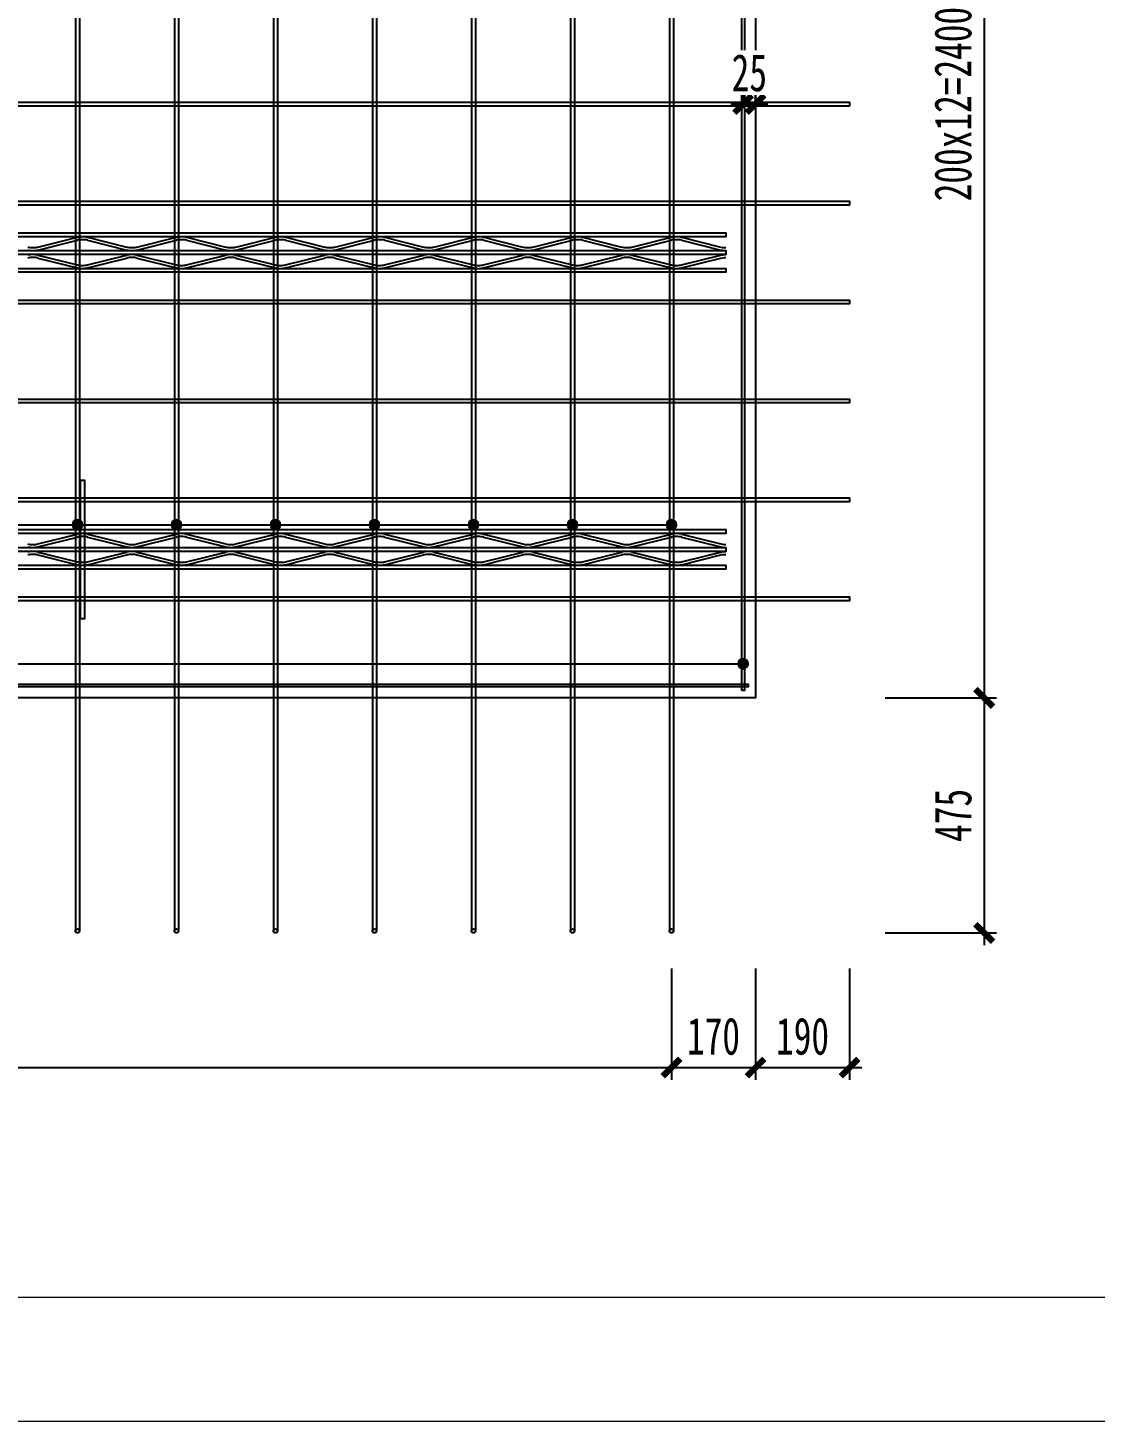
# Model space of a CAD drawing. Extents: x -524 to 129100, y -10500 to 1.
# Drawn here: x 74772 to 76928, y -10500 to -7684 of the extents above; entities that cross this region are included whole.
import ezdxf

# ---------------------------------------------------------------- set-up
doc = ezdxf.new("R2010")
doc.units = 0
doc.header["$LTSCALE"] = 250
doc.linetypes.add('BeePC_CENTER', pattern=[2, 1.25, -0.25, 0.25, -0.25])
doc.layers.get('0').update_dxf_attribs({"linetype": 'CONTINUOUS'})
doc.layers.get('Defpoints').update_dxf_attribs({"linetype": 'CONTINUOUS'})
for name, color, linetype in [('BeePC-CC', 171, 'CONTINUOUS'), ('BeePC-CCBZ', 110, 'CONTINUOUS'), ('BeePC-GJ-LEVEL', 141, 'CONTINUOUS'), ('BeePC-GJ-Truss', 185, 'CONTINUOUS'), ('BeePC-TONG-ZT', 50, 'CONTINUOUS')]:
    doc.layers.add(name, color=color, linetype=linetype)
doc.layers.add('G-ANNO-TTLB', color=7, linetype='CONTINUOUS', lineweight=9)
doc.layers.add('G-ANNO-TTLB-THIN', color=7, linetype='CONTINUOUS', lineweight=9)
doc.styles.add('BeePC_Dim', font='simfang.ttf', dxfattribs={"width": 0.7})
doc.dimstyles.new('BeePC_DIM_25_25', dxfattribs={"dimtxt": 75, "dimasz": 25, "dimexe": 25, "dimexo": 0, "dimgap": 25, "dimtad": 1, "dimdec": 0, "dimzin": 0, "dimdsep": 46, "dimtxsty": 'BeePC_Dim', "dimblk": 'ARCHTICK', "dimcen": 0, "dimdle": 25, "dimclrt": 7, "dimadec": 0, "dimazin": 0, "dimtfac": 1, "dimtdec": 0, "dimtix": 1, "dimtmove": 2, "dimatfit": 3, "dimfxl": 250, "dimfxlon": 1, "dimtfill": 1, "dimtolj": 1, "dimtzin": 0, "dimarcsym": 0})

# ---------------------------------------------------------------- blocks, each defined once
blk = doc.blocks.new('A2-嗡嗡 - A2_嗡嗡-493291-DB1详图')
at = {"layer": 'G-ANNO-TTLB'}
blk.add_line((586.5, -513), (27.5, -513), dxfattribs=at)
at = {"layer": 'G-ANNO-TTLB-THIN'}
blk.add_line((2.5, -523), (596.5, -523), dxfattribs=at)
blk = doc.blocks.new('_ArchTick')
at = {"color": 0, "linetype": 'ByBlock', "const_width": 0.5}
blk.add_lwpolyline([(-0.71, -0.71), (0.71, 0.71)], dxfattribs=at)
blk = doc.blocks.new('*D136')
at = {"layer": 'BeePC-CCBZ', "color": 0, "lineweight": -2, "transparency": 16777216}
for p, q in [((68872.6, -9585.4), (68872.6, -9810.4)), ((76072.6, -9585.4), (76072.6, -9810.4)), ((68847.6, -9785.4), (76097.6, -9785.4))]:
    blk.add_line(p, q, dxfattribs=at)
at = {"layer": 'Defpoints', "color": 0, "transparency": 16777216}
for p in [(68872.6, -7838.4), (76072.6, -7838.4), (76072.6, -9785.4)]:
    blk.add_point(p, dxfattribs=at)
at = {"layer": 'BeePC-CCBZ', "color": 0, "lineweight": -2, "transparency": 16777216, "xscale": 25, "yscale": 25, "zscale": 25, "rotation": 180}
blk.add_blockref('_ArchTick', (68872.6, -9785.4), dxfattribs=at)
at = {"layer": 'BeePC-CCBZ', "color": 0, "lineweight": -2, "transparency": 16777216, "xscale": 25, "yscale": 25, "zscale": 25}
blk.add_blockref('_ArchTick', (76072.6, -9785.4), dxfattribs=at)
at = {"layer": 'BeePC-CCBZ', "color": 7, "linetype": 'BeePC_CENTER', "transparency": 16777216, "insert": (72472.6, -9722.5), "char_height": 75, "attachment_point": 5, "style": 'BeePC_Dim', "bg_fill": 3, "box_fill_scale": 1.1, "bg_fill_color": 256, "bg_fill_true_color": 13158600, "bg_fill_transparency": 0}
blk.add_mtext('\\A1;200x36=7200', dxfattribs=at)
blk = doc.blocks.new('*D137')
at = {"layer": 'BeePC-CCBZ', "color": 0, "lineweight": -2, "transparency": 16777216}
for p, q in [((76072.6, -9585.4), (76072.6, -9810.4)), ((76242.4, -9585.4), (76242.4, -9810.4)), ((76047.6, -9785.4), (76267.4, -9785.4))]:
    blk.add_line(p, q, dxfattribs=at)
at = {"layer": 'Defpoints', "color": 0, "transparency": 16777216}
for p in [(76072.6, -7838.4), (76242.4, -7838.4), (76242.4, -9785.4)]:
    blk.add_point(p, dxfattribs=at)
at = {"layer": 'BeePC-CCBZ', "color": 0, "lineweight": -2, "transparency": 16777216, "xscale": 25, "yscale": 25, "zscale": 25, "rotation": 180}
blk.add_blockref('_ArchTick', (76072.6, -9785.4), dxfattribs=at)
at = {"layer": 'BeePC-CCBZ', "color": 0, "lineweight": -2, "transparency": 16777216, "xscale": 25, "yscale": 25, "zscale": 25}
blk.add_blockref('_ArchTick', (76242.4, -9785.4), dxfattribs=at)
at = {"layer": 'BeePC-CCBZ', "color": 7, "linetype": 'BeePC_CENTER', "transparency": 16777216, "insert": (76157.5, -9722.5), "char_height": 75, "attachment_point": 5, "style": 'BeePC_Dim', "bg_fill": 3, "box_fill_scale": 1.1, "bg_fill_color": 256, "bg_fill_true_color": 13158600, "bg_fill_transparency": 0}
blk.add_mtext('\\A1;170', dxfattribs=at)
blk = doc.blocks.new('*D138')
at = {"layer": 'BeePC-CCBZ', "color": 0, "lineweight": -2, "transparency": 16777216}
for p, q in [((76242.4, -9585.4), (76242.4, -9810.4)), ((76432.4, -9585.4), (76432.4, -9810.4)), ((76217.4, -9785.4), (76457.4, -9785.4))]:
    blk.add_line(p, q, dxfattribs=at)
at = {"layer": 'Defpoints', "color": 0, "transparency": 16777216}
for p in [(76432.4, -6838.4), (76242.4, -7838.4), (76432.4, -9785.4)]:
    blk.add_point(p, dxfattribs=at)
at = {"layer": 'BeePC-CCBZ', "color": 0, "lineweight": -2, "transparency": 16777216, "xscale": 25, "yscale": 25, "zscale": 25, "rotation": 180}
blk.add_blockref('_ArchTick', (76242.4, -9785.4), dxfattribs=at)
at = {"layer": 'BeePC-CCBZ', "color": 0, "lineweight": -2, "transparency": 16777216, "xscale": 25, "yscale": 25, "zscale": 25}
blk.add_blockref('_ArchTick', (76432.4, -9785.4), dxfattribs=at)
at = {"layer": 'BeePC-CCBZ', "color": 7, "linetype": 'BeePC_CENTER', "transparency": 16777216, "insert": (76337.4, -9722.5), "char_height": 75, "attachment_point": 5, "style": 'BeePC_Dim', "bg_fill": 3, "box_fill_scale": 1.1, "bg_fill_color": 256, "bg_fill_true_color": 13158600, "bg_fill_transparency": 0}
blk.add_mtext('\\A1;190', dxfattribs=at)
blk = doc.blocks.new('*D140')
at = {"layer": 'BeePC-CCBZ', "color": 0, "lineweight": -2, "transparency": 16777216}
for p, q in [((76704.4, -6613.4), (76704.4, -9063.4)), ((76504.4, -6638.4), (76729.4, -6638.4)), ((76504.4, -9038.4), (76729.4, -9038.4))]:
    blk.add_line(p, q, dxfattribs=at)
at = {"layer": 'Defpoints', "color": 0, "transparency": 16777216}
for p in [(72482.6, -6638.4), (72482.6, -9038.4), (76704.4, -9038.4)]:
    blk.add_point(p, dxfattribs=at)
at = {"layer": 'BeePC-CCBZ', "color": 0, "lineweight": -2, "transparency": 16777216, "xscale": 25, "yscale": 25, "zscale": 25}
for p, rotation in [((76704.4, -6638.4), 90), ((76704.4, -9038.4), 270)]:
    blk.add_blockref('_ArchTick', p, dxfattribs=dict(at, rotation=rotation))
at = {"layer": 'BeePC-CCBZ', "color": 7, "linetype": 'BeePC_CENTER', "transparency": 16777216, "insert": (76641.5, -7838.4), "char_height": 75, "attachment_point": 5, "rotation": 90, "style": 'BeePC_Dim', "bg_fill": 3, "box_fill_scale": 1.1, "bg_fill_color": 256, "bg_fill_true_color": 13158600, "bg_fill_transparency": 0}
blk.add_mtext('\\A1;200x12=2400', dxfattribs=at)
blk = doc.blocks.new('*D141')
at = {"layer": 'BeePC-CCBZ', "color": 0, "lineweight": -2, "transparency": 16777216}
for p, q in [((76704.4, -9013.4), (76704.4, -9538.4)), ((76504.4, -9038.4), (76729.4, -9038.4)), ((76504.4, -9513.4), (76729.4, -9513.4))]:
    blk.add_line(p, q, dxfattribs=at)
at = {"layer": 'Defpoints', "color": 0, "transparency": 16777216}
for p in [(72482.6, -9038.4), (68872.6, -9513.4), (76704.4, -9513.4)]:
    blk.add_point(p, dxfattribs=at)
at = {"layer": 'BeePC-CCBZ', "color": 0, "lineweight": -2, "transparency": 16777216, "xscale": 25, "yscale": 25, "zscale": 25}
for p, rotation in [((76704.4, -9038.4), 90), ((76704.4, -9513.4), 270)]:
    blk.add_blockref('_ArchTick', p, dxfattribs=dict(at, rotation=rotation))
at = {"layer": 'BeePC-CCBZ', "color": 7, "linetype": 'BeePC_CENTER', "transparency": 16777216, "insert": (76641.5, -9275.9), "char_height": 75, "attachment_point": 5, "rotation": 90, "style": 'BeePC_Dim', "bg_fill": 3, "box_fill_scale": 1.1, "bg_fill_color": 256, "bg_fill_true_color": 13158600, "bg_fill_transparency": 0}
blk.add_mtext('\\A1;475', dxfattribs=at)
blk = doc.blocks.new('*D145')
at = {"layer": 'BeePC-CCBZ', "color": 0, "lineweight": -2, "transparency": 16777216}
for p, q in [((76217.4, -7838.4), (76217.4, -7813.4)), ((76242.4, -7838.4), (76242.4, -7813.4)), ((76192.4, -7838.4), (76267.4, -7838.4))]:
    blk.add_line(p, q, dxfattribs=at)
at = {"layer": 'Defpoints', "color": 0, "transparency": 16777216}
for p in [(76217.4, -7838.4), (76242.4, -7838.4), (76242.4, -7838.4)]:
    blk.add_point(p, dxfattribs=at)
at = {"layer": 'BeePC-CCBZ', "color": 0, "lineweight": -2, "transparency": 16777216, "xscale": 25, "yscale": 25, "zscale": 25}
blk.add_blockref('_ArchTick', (76217.4, -7838.4), dxfattribs=at)
at = {"layer": 'BeePC-CCBZ', "color": 0, "lineweight": -2, "transparency": 16777216, "xscale": 25, "yscale": 25, "zscale": 25, "rotation": 180}
blk.add_blockref('_ArchTick', (76242.4, -7838.4), dxfattribs=at)
at = {"layer": 'BeePC-CCBZ', "color": 7, "linetype": 'BeePC_CENTER', "transparency": 16777216, "insert": (76229.9, -7775.5), "char_height": 75, "attachment_point": 5, "style": 'BeePC_Dim', "bg_fill": 3, "box_fill_scale": 1.1, "bg_fill_color": 256, "bg_fill_true_color": 13158600, "bg_fill_transparency": 0}
blk.add_mtext('\\A1;25', dxfattribs=at)
blk = doc.blocks.new('BeePC_TagPoint')
h = blk.add_hatch(color=256)
edge = h.paths.add_edge_path(flags=0)
edge.add_arc((0, 0), 10, 0, 180)
edge.add_arc((0, 0), 10, 180, 360)
blk.add_lwpolyline([(10, 0, 1), (-10, 0, 1)], format="xyb", close=True)

msp = doc.modelspace()

# ---------------------------------------------------------------- block references
at = {"xscale": 25, "yscale": 25, "zscale": 25}
msp.add_blockref('A2-嗡嗡 - A2_嗡嗡-493291-DB1详图', (68487.5, 2575), dxfattribs=at)

# ---------------------------------------------------------------- next in the draw order: linework, layer by layer
msp.add_lwpolyline([(74878.6, -8878.4), (74878.6, -8598.4), (74886.6, -8598.4), (74886.6, -8878.4), (74878.6, -8878.4)])
at = {"layer": 'BeePC-GJ-LEVEL'}
for points in [[(74868.6, -6167.4), (74868.6, -9509.4)], [(74876.6, -6167.4), (74876.6, -9509.4)], [(75068.6, -6167.4), (75068.6, -9509.4)], [(75076.6, -6167.4), (75076.6, -9509.4)], [(75268.6, -6167.4), (75268.6, -9509.4)], [(75276.6, -6167.4), (75276.6, -9509.4)], [(75468.6, -6167.4), (75468.6, -9509.4)], [(75476.6, -6167.4), (75476.6, -9509.4)], [(75668.6, -6167.4), (75668.6, -9509.4)], [(75676.6, -6167.4), (75676.6, -9509.4)], [(75868.6, -6167.4), (75868.6, -9509.4)], [(75876.6, -6167.4), (75876.6, -9509.4)], [(76068.6, -6167.4), (76068.6, -9509.4)], [(76076.6, -6167.4), (76076.6, -9509.4)], [(76214.4, -9023.4), (76214.4, -6653.4), (76220.4, -6653.4), (76220.4, -9023.4), (76214.4, -9023.4)], [(68582.8, -7834.4), (76432.4, -7834.4), (76432.4, -7842.4), (68582.8, -7842.4), (68582.8, -7834.4)], [(68582.8, -8034.4), (76432.4, -8034.4), (76432.4, -8042.4), (68582.8, -8042.4), (68582.8, -8034.4)], [(68582.8, -8234.4), (76432.4, -8234.4), (76432.4, -8242.4), (68582.8, -8242.4), (68582.8, -8234.4)], [(68582.8, -8434.4), (76432.4, -8434.4), (76432.4, -8442.4), (68582.8, -8442.4), (68582.8, -8434.4)], [(68582.8, -8634.4), (76432.4, -8634.4), (76432.4, -8642.4), (68582.8, -8642.4), (68582.8, -8634.4)], [(68582.8, -8834.4), (76432.4, -8834.4), (76432.4, -8842.4), (68582.8, -8842.4), (68582.8, -8834.4)], [(68737.8, -9010.4), (76227.4, -9010.4), (76227.4, -9016.4), (68737.8, -9016.4), (68737.8, -9010.4)]]:
    msp.add_lwpolyline(points, dxfattribs=at)
for centre in [(74872.6, -9509.4), (75072.6, -9509.4), (75272.6, -9509.4), (75472.6, -9509.4), (75672.6, -9509.4), (75872.6, -9509.4), (76072.6, -9509.4)]:
    msp.add_circle(centre, 4, dxfattribs=at)
at = {"layer": 'BeePC-GJ-Truss'}
for points in [[(68782.6, -8098.4), (76182.6, -8098.4), (76182.6, -8106.4), (68782.6, -8106.4), (68782.6, -8098.4)], [(74792.8, -8127.3), (74872.4, -8107.6)], [(74892.8, -8107.6), (74972.4, -8127.3)], [(74992.8, -8127.3), (75072.4, -8107.6)], [(75092.8, -8107.6), (75172.4, -8127.3)], [(75192.8, -8127.3), (75272.4, -8107.6)], [(75292.8, -8107.6), (75372.4, -8127.3)], [(75392.8, -8127.3), (75472.4, -8107.6)], [(75492.8, -8107.6), (75572.4, -8127.3)], [(75592.8, -8127.3), (75672.4, -8107.6)], [(75692.8, -8107.6), (75772.4, -8127.3)], [(75792.8, -8127.3), (75872.4, -8107.6)], [(75892.8, -8107.6), (75972.4, -8127.3)], [(75992.8, -8127.3), (76072.4, -8107.6)], [(76092.8, -8107.6), (76172.4, -8127.3), (76175.5, -8128), (76178.6, -8128.4), (76182.6, -8128.4)], [(68782.6, -8134.4), (76182.6, -8134.4), (76182.6, -8142.4), (68782.6, -8142.4), (68782.6, -8134.4), (68786, -8134.3), (68789.2, -8133.9), (68792.8, -8133.3), (68872.4, -8113.6)], [(74792.8, -8133.3), (74872.4, -8113.6)], [(74892.8, -8113.6), (74972.4, -8133.3)], [(74992.8, -8133.3), (75072.4, -8113.6)], [(75092.8, -8113.6), (75172.4, -8133.3)], [(75192.8, -8133.3), (75272.4, -8113.6)], [(75292.8, -8113.6), (75372.4, -8133.3)], [(75392.8, -8133.3), (75472.4, -8113.6)], [(75492.8, -8113.6), (75572.4, -8133.3)], [(75592.8, -8133.3), (75672.4, -8113.6)], [(75692.8, -8113.6), (75772.4, -8133.3)], [(75792.8, -8133.3), (75872.4, -8113.6)], [(75892.8, -8113.6), (75972.4, -8133.3)], [(75992.8, -8133.3), (76072.4, -8113.6)], [(76092.8, -8113.6), (76172.4, -8133.3), (76176, -8133.9), (76179.2, -8134.3), (76182.6, -8134.4)], [(74792.8, -8143.6), (74872.4, -8163.3)], [(74792.8, -8149.6), (74872.4, -8169.3)], [(74892.8, -8163.3), (74972.4, -8143.6)], [(74892.8, -8169.3), (74972.4, -8149.6)], [(74992.8, -8143.6), (75072.4, -8163.3)], [(74992.8, -8149.6), (75072.4, -8169.3)], [(75092.8, -8163.3), (75172.4, -8143.6)], [(75092.8, -8169.3), (75172.4, -8149.6)], [(75192.8, -8143.6), (75272.4, -8163.3)], [(75192.8, -8149.6), (75272.4, -8169.3)], [(75292.8, -8163.3), (75372.4, -8143.6)], [(75292.8, -8169.3), (75372.4, -8149.6)], [(75392.8, -8143.6), (75472.4, -8163.3)], [(75392.8, -8149.6), (75472.4, -8169.3)], [(75492.8, -8163.3), (75572.4, -8143.6)], [(75492.8, -8169.3), (75572.4, -8149.6)], [(75592.8, -8143.6), (75672.4, -8163.3)], [(75592.8, -8149.6), (75672.4, -8169.3)], [(75692.8, -8163.3), (75772.4, -8143.6)], [(75692.8, -8169.3), (75772.4, -8149.6)], [(75792.8, -8143.6), (75872.4, -8163.3)], [(75792.8, -8149.6), (75872.4, -8169.3)], [(75892.8, -8163.3), (75972.4, -8143.6)], [(75892.8, -8169.3), (75972.4, -8149.6)], [(75992.8, -8143.6), (76072.4, -8163.3)], [(75992.8, -8149.6), (76072.4, -8169.3)], [(76092.8, -8163.3), (76172.4, -8143.6), (76176, -8142.9), (76179.2, -8142.6), (76182.6, -8142.4)], [(76092.8, -8169.3), (76172.4, -8149.6), (76176.1, -8148.8), (76179.3, -8148.5), (76182.6, -8148.4)], [(68782.6, -8170.4), (76182.6, -8170.4), (76182.6, -8178.4), (68782.6, -8178.4), (68782.6, -8170.4)], [(68782.6, -8698.4), (76182.6, -8698.4), (76182.6, -8706.4), (68782.6, -8706.4), (68782.6, -8698.4)], [(68782.6, -8734.4), (76182.6, -8734.4), (76182.6, -8742.4), (68782.6, -8742.4), (68782.6, -8734.4), (68786, -8734.3), (68789.2, -8733.9), (68792.8, -8733.3), (68872.4, -8713.6)], [(74792.8, -8727.3), (74872.4, -8707.6)], [(74792.8, -8733.3), (74872.4, -8713.6)], [(74892.8, -8707.6), (74972.4, -8727.3)], [(74892.8, -8713.6), (74972.4, -8733.3)], [(74992.8, -8727.3), (75072.4, -8707.6)], [(74992.8, -8733.3), (75072.4, -8713.6)], [(75092.8, -8707.6), (75172.4, -8727.3)], [(75092.8, -8713.6), (75172.4, -8733.3)], [(75192.8, -8727.3), (75272.4, -8707.6)], [(75192.8, -8733.3), (75272.4, -8713.6)], [(75292.8, -8707.6), (75372.4, -8727.3)], [(75292.8, -8713.6), (75372.4, -8733.3)], [(75392.8, -8727.3), (75472.4, -8707.6)], [(75392.8, -8733.3), (75472.4, -8713.6)], [(75492.8, -8707.6), (75572.4, -8727.3)], [(75492.8, -8713.6), (75572.4, -8733.3)], [(75592.8, -8727.3), (75672.4, -8707.6)], [(75592.8, -8733.3), (75672.4, -8713.6)], [(75692.8, -8707.6), (75772.4, -8727.3)], [(75692.8, -8713.6), (75772.4, -8733.3)], [(75792.8, -8727.3), (75872.4, -8707.6)], [(75792.8, -8733.3), (75872.4, -8713.6)], [(75892.8, -8707.6), (75972.4, -8727.3)], [(75892.8, -8713.6), (75972.4, -8733.3)], [(75992.8, -8727.3), (76072.4, -8707.6)], [(75992.8, -8733.3), (76072.4, -8713.6)], [(76092.8, -8707.6), (76172.4, -8727.3), (76175.5, -8728), (76178.6, -8728.4), (76182.6, -8728.4)], [(76092.8, -8713.6), (76172.4, -8733.3), (76176, -8733.9), (76179.2, -8734.3), (76182.6, -8734.4)], [(74792.8, -8743.6), (74872.4, -8763.3)], [(74792.8, -8749.6), (74872.4, -8769.3)], [(74892.8, -8763.3), (74972.4, -8743.6)], [(74892.8, -8769.3), (74972.4, -8749.6)], [(74992.8, -8743.6), (75072.4, -8763.3)], [(74992.8, -8749.6), (75072.4, -8769.3)], [(75092.8, -8763.3), (75172.4, -8743.6)], [(75092.8, -8769.3), (75172.4, -8749.6)], [(75192.8, -8743.6), (75272.4, -8763.3)], [(75192.8, -8749.6), (75272.4, -8769.3)], [(75292.8, -8763.3), (75372.4, -8743.6)], [(75292.8, -8769.3), (75372.4, -8749.6)], [(75392.8, -8743.6), (75472.4, -8763.3)], [(75392.8, -8749.6), (75472.4, -8769.3)], [(75492.8, -8763.3), (75572.4, -8743.6)], [(75492.8, -8769.3), (75572.4, -8749.6)], [(75592.8, -8743.6), (75672.4, -8763.3)], [(75592.8, -8749.6), (75672.4, -8769.3)], [(75692.8, -8763.3), (75772.4, -8743.6)], [(75692.8, -8769.3), (75772.4, -8749.6)], [(75792.8, -8743.6), (75872.4, -8763.3)], [(75792.8, -8749.6), (75872.4, -8769.3)], [(75892.8, -8763.3), (75972.4, -8743.6)], [(75892.8, -8769.3), (75972.4, -8749.6)], [(75992.8, -8743.6), (76072.4, -8763.3)], [(75992.8, -8749.6), (76072.4, -8769.3)], [(76092.8, -8763.3), (76172.4, -8743.6), (76176, -8742.9), (76179.2, -8742.6), (76182.6, -8742.4)], [(76092.8, -8769.3), (76172.4, -8749.6), (76176.1, -8748.8), (76179.3, -8748.5), (76182.6, -8748.4)], [(68782.6, -8770.4), (76182.6, -8770.4), (76182.6, -8778.4), (68782.6, -8778.4), (68782.6, -8770.4)]]:
    msp.add_lwpolyline(points, dxfattribs=at)
for centre, major_axis, start_param, end_param in [((74883.8, -8111.6), (18, 0), 1.635672, 2.256488), ((74881.4, -8111.6), (18, 0), 0.885104, 1.50592), ((75083.8, -8111.6), (18, 0), 1.635672, 2.256488), ((75081.4, -8111.6), (18, 0), 0.885104, 1.50592), ((75283.8, -8111.6), (18, 0), 1.635672, 2.256488), ((75281.4, -8111.6), (18, 0), 0.885104, 1.50592), ((75483.8, -8111.6), (18, 0), 1.635672, 2.256488), ((75481.4, -8111.6), (18, 0), 0.885104, 1.50592), ((75683.8, -8111.6), (18, 0), 1.635672, 2.256488), ((75681.4, -8111.6), (18, 0), 0.885104, 1.50592), ((75883.8, -8111.6), (18, 0), 1.635672, 2.256488), ((75881.4, -8111.6), (18, 0), 0.885104, 1.50592), ((76083.8, -8111.6), (18, 0), 1.635672, 2.256488), ((76081.4, -8111.6), (18, 0), 0.885104, 1.50592), ((74781.4, -8125), (12, 0), 3.861169, 4.813041), ((74783.8, -8129.3), (18, 0), 4.026697, 4.647513), ((74783.8, -8125), (12, 0), 4.611737, 5.563609), ((74781.4, -8129.3), (18, 0), 4.777265, 5.398081), ((74881.4, -8115.9), (12, 0), 1.470144, 2.422017), ((74883.8, -8115.9), (12, 0), 0.719576, 1.671449), ((74981.4, -8125), (12, 0), 3.861169, 4.813041), ((74983.8, -8129.3), (18, 0), 4.026697, 4.647513), ((74983.8, -8125), (12, 0), 4.611737, 5.563609), ((74981.4, -8129.3), (18, 0), 4.777265, 5.398081), ((75081.4, -8115.9), (12, 0), 1.470144, 2.422017), ((75083.8, -8115.9), (12, 0), 0.719576, 1.671449), ((75181.4, -8125), (12, 0), 3.861169, 4.813041), ((75183.8, -8129.3), (18, 0), 4.026697, 4.647513), ((75183.8, -8125), (12, 0), 4.611737, 5.563609), ((75181.4, -8129.3), (18, 0), 4.777265, 5.398081), ((75281.4, -8115.9), (12, 0), 1.470144, 2.422017), ((75283.8, -8115.9), (12, 0), 0.719576, 1.671449), ((75381.4, -8125), (12, 0), 3.861169, 4.813041), ((75383.8, -8129.3), (18, 0), 4.026697, 4.647513), ((75383.8, -8125), (12, 0), 4.611737, 5.563609), ((75381.4, -8129.3), (18, 0), 4.777265, 5.398081), ((75481.4, -8115.9), (12, 0), 1.470144, 2.422017), ((75483.8, -8115.9), (12, 0), 0.719576, 1.671449), ((75581.4, -8125), (12, 0), 3.861169, 4.813041), ((75583.8, -8129.3), (18, 0), 4.026697, 4.647513), ((75583.8, -8125), (12, 0), 4.611737, 5.563609), ((75581.4, -8129.3), (18, 0), 4.777265, 5.398081), ((75681.4, -8115.9), (12, 0), 1.470144, 2.422017), ((75683.8, -8115.9), (12, 0), 0.719576, 1.671449), ((75781.4, -8125), (12, 0), 3.861169, 4.813041), ((75783.8, -8129.3), (18, 0), 4.026697, 4.647513), ((75783.8, -8125), (12, 0), 4.611737, 5.563609), ((75781.4, -8129.3), (18, 0), 4.777265, 5.398081), ((75881.4, -8115.9), (12, 0), 1.470144, 2.422017), ((75883.8, -8115.9), (12, 0), 0.719576, 1.671449), ((75981.4, -8125), (12, 0), 3.861169, 4.813041), ((75983.8, -8129.3), (18, 0), 4.026697, 4.647513), ((75983.8, -8125), (12, 0), 4.611737, 5.563609), ((75981.4, -8129.3), (18, 0), 4.777265, 5.398081), ((76081.4, -8115.9), (12, 0), 1.470144, 2.422017), ((76083.8, -8115.9), (12, 0), 0.719576, 1.671449), ((74783.8, -8147.6), (18, 0), 1.635672, 2.256488), ((74781.4, -8151.9), (12, 0), 1.470144, 2.422017), ((74781.4, -8147.6), (18, 0), 0.885104, 1.50592), ((74783.8, -8151.9), (12, 0), 0.719576, 1.671449), ((74881.4, -8161), (12, 0), 3.861169, 4.813041), ((74883.8, -8161), (12, 0), 4.611737, 5.563609), ((74983.8, -8147.6), (18, 0), 1.635672, 2.256488), ((74981.4, -8151.9), (12, 0), 1.470144, 2.422017), ((74981.4, -8147.6), (18, 0), 0.885104, 1.50592), ((74983.8, -8151.9), (12, 0), 0.719576, 1.671449), ((75081.4, -8161), (12, 0), 3.861169, 4.813041), ((75083.8, -8161), (12, 0), 4.611737, 5.563609), ((75183.8, -8147.6), (18, 0), 1.635672, 2.256488), ((75181.4, -8151.9), (12, 0), 1.470144, 2.422017), ((75181.4, -8147.6), (18, 0), 0.885104, 1.50592), ((75183.8, -8151.9), (12, 0), 0.719576, 1.671449), ((75281.4, -8161), (12, 0), 3.861169, 4.813041), ((75283.8, -8161), (12, 0), 4.611737, 5.563609), ((75383.8, -8147.6), (18, 0), 1.635672, 2.256488), ((75381.4, -8151.9), (12, 0), 1.470144, 2.422017), ((75381.4, -8147.6), (18, 0), 0.885104, 1.50592), ((75383.8, -8151.9), (12, 0), 0.719576, 1.671449), ((75481.4, -8161), (12, 0), 3.861169, 4.813041), ((75483.8, -8161), (12, 0), 4.611737, 5.563609), ((75583.8, -8147.6), (18, 0), 1.635672, 2.256488), ((75581.4, -8151.9), (12, 0), 1.470144, 2.422017), ((75581.4, -8147.6), (18, 0), 0.885104, 1.50592), ((75583.8, -8151.9), (12, 0), 0.719576, 1.671449), ((75681.4, -8161), (12, 0), 3.861169, 4.813041), ((75683.8, -8161), (12, 0), 4.611737, 5.563609), ((75783.8, -8147.6), (18, 0), 1.635672, 2.256488), ((75781.4, -8151.9), (12, 0), 1.470144, 2.422017), ((75781.4, -8147.6), (18, 0), 0.885104, 1.50592), ((75783.8, -8151.9), (12, 0), 0.719576, 1.671449), ((75881.4, -8161), (12, 0), 3.861169, 4.813041), ((75883.8, -8161), (12, 0), 4.611737, 5.563609), ((75983.8, -8147.6), (18, 0), 1.635672, 2.256488), ((75981.4, -8151.9), (12, 0), 1.470144, 2.422017), ((75981.4, -8147.6), (18, 0), 0.885104, 1.50592), ((75983.8, -8151.9), (12, 0), 0.719576, 1.671449), ((76081.4, -8161), (12, 0), 3.861169, 4.813041), ((76083.8, -8161), (12, 0), 4.611737, 5.563609), ((74883.8, -8165.3), (18, 0), 4.026697, 4.647513), ((74881.4, -8165.3), (18, 0), 4.777265, 5.398081), ((75083.8, -8165.3), (18, 0), 4.026697, 4.647513), ((75081.4, -8165.3), (18, 0), 4.777265, 5.398081), ((75283.8, -8165.3), (18, 0), 4.026697, 4.647513), ((75281.4, -8165.3), (18, 0), 4.777265, 5.398081), ((75483.8, -8165.3), (18, 0), 4.026697, 4.647513), ((75481.4, -8165.3), (18, 0), 4.777265, 5.398081), ((75683.8, -8165.3), (18, 0), 4.026697, 4.647513), ((75681.4, -8165.3), (18, 0), 4.777265, 5.398081), ((75883.8, -8165.3), (18, 0), 4.026697, 4.647513), ((75881.4, -8165.3), (18, 0), 4.777265, 5.398081), ((76083.8, -8165.3), (18, 0), 4.026697, 4.647513), ((76081.4, -8165.3), (18, 0), 4.777265, 5.398081), ((74781.4, -8725), (12, 0), 3.861169, 4.813041), ((74783.8, -8725), (12, 0), 4.611737, 5.563609), ((74883.8, -8711.6), (18, 0), 1.635672, 2.256488), ((74881.4, -8715.9), (12, 0), 1.470144, 2.422017), ((74881.4, -8711.6), (18, 0), 0.885104, 1.50592), ((74883.8, -8715.9), (12, 0), 0.719576, 1.671449), ((74981.4, -8725), (12, 0), 3.861169, 4.813041), ((74983.8, -8725), (12, 0), 4.611737, 5.563609), ((75083.8, -8711.6), (18, 0), 1.635672, 2.256488), ((75081.4, -8715.9), (12, 0), 1.470144, 2.422017), ((75081.4, -8711.6), (18, 0), 0.885104, 1.50592), ((75083.8, -8715.9), (12, 0), 0.719576, 1.671449), ((75181.4, -8725), (12, 0), 3.861169, 4.813041), ((75183.8, -8725), (12, 0), 4.611737, 5.563609), ((75283.8, -8711.6), (18, 0), 1.635672, 2.256488), ((75281.4, -8715.9), (12, 0), 1.470144, 2.422017), ((75281.4, -8711.6), (18, 0), 0.885104, 1.50592), ((75283.8, -8715.9), (12, 0), 0.719576, 1.671449), ((75381.4, -8725), (12, 0), 3.861169, 4.813041), ((75383.8, -8725), (12, 0), 4.611737, 5.563609), ((75483.8, -8711.6), (18, 0), 1.635672, 2.256488), ((75481.4, -8715.9), (12, 0), 1.470144, 2.422017), ((75481.4, -8711.6), (18, 0), 0.885104, 1.50592), ((75483.8, -8715.9), (12, 0), 0.719576, 1.671449), ((75581.4, -8725), (12, 0), 3.861169, 4.813041), ((75583.8, -8725), (12, 0), 4.611737, 5.563609), ((75683.8, -8711.6), (18, 0), 1.635672, 2.256488), ((75681.4, -8715.9), (12, 0), 1.470144, 2.422017), ((75681.4, -8711.6), (18, 0), 0.885104, 1.50592), ((75683.8, -8715.9), (12, 0), 0.719576, 1.671449), ((75781.4, -8725), (12, 0), 3.861169, 4.813041), ((75783.8, -8725), (12, 0), 4.611737, 5.563609), ((75883.8, -8711.6), (18, 0), 1.635672, 2.256488), ((75881.4, -8715.9), (12, 0), 1.470144, 2.422017), ((75881.4, -8711.6), (18, 0), 0.885104, 1.50592), ((75883.8, -8715.9), (12, 0), 0.719576, 1.671449), ((75981.4, -8725), (12, 0), 3.861169, 4.813041), ((75983.8, -8725), (12, 0), 4.611737, 5.563609), ((76083.8, -8711.6), (18, 0), 1.635672, 2.256488), ((76081.4, -8715.9), (12, 0), 1.470144, 2.422017), ((76081.4, -8711.6), (18, 0), 0.885104, 1.50592), ((76083.8, -8715.9), (12, 0), 0.719576, 1.671449), ((74783.8, -8729.3), (18, 0), 4.026697, 4.647513), ((74783.8, -8747.6), (18, 0), 1.635672, 2.256488), ((74781.4, -8751.9), (12, 0), 1.470144, 2.422017), ((74781.4, -8729.3), (18, 0), 4.777265, 5.398081), ((74781.4, -8747.6), (18, 0), 0.885104, 1.50592), ((74783.8, -8751.9), (12, 0), 0.719576, 1.671449), ((74983.8, -8729.3), (18, 0), 4.026697, 4.647513), ((74983.8, -8747.6), (18, 0), 1.635672, 2.256488), ((74981.4, -8751.9), (12, 0), 1.470144, 2.422017), ((74981.4, -8729.3), (18, 0), 4.777265, 5.398081), ((74981.4, -8747.6), (18, 0), 0.885104, 1.50592), ((74983.8, -8751.9), (12, 0), 0.719576, 1.671449), ((75183.8, -8729.3), (18, 0), 4.026697, 4.647513), ((75183.8, -8747.6), (18, 0), 1.635672, 2.256488), ((75181.4, -8751.9), (12, 0), 1.470144, 2.422017), ((75181.4, -8729.3), (18, 0), 4.777265, 5.398081), ((75181.4, -8747.6), (18, 0), 0.885104, 1.50592), ((75183.8, -8751.9), (12, 0), 0.719576, 1.671449), ((75383.8, -8729.3), (18, 0), 4.026697, 4.647513), ((75383.8, -8747.6), (18, 0), 1.635672, 2.256488), ((75381.4, -8751.9), (12, 0), 1.470144, 2.422017), ((75381.4, -8729.3), (18, 0), 4.777265, 5.398081), ((75381.4, -8747.6), (18, 0), 0.885104, 1.50592), ((75383.8, -8751.9), (12, 0), 0.719576, 1.671449), ((75583.8, -8729.3), (18, 0), 4.026697, 4.647513), ((75583.8, -8747.6), (18, 0), 1.635672, 2.256488), ((75581.4, -8751.9), (12, 0), 1.470144, 2.422017), ((75581.4, -8729.3), (18, 0), 4.777265, 5.398081), ((75581.4, -8747.6), (18, 0), 0.885104, 1.50592), ((75583.8, -8751.9), (12, 0), 0.719576, 1.671449), ((75783.8, -8729.3), (18, 0), 4.026697, 4.647513), ((75783.8, -8747.6), (18, 0), 1.635672, 2.256488), ((75781.4, -8751.9), (12, 0), 1.470144, 2.422017), ((75781.4, -8729.3), (18, 0), 4.777265, 5.398081), ((75781.4, -8747.6), (18, 0), 0.885104, 1.50592), ((75783.8, -8751.9), (12, 0), 0.719576, 1.671449), ((75983.8, -8729.3), (18, 0), 4.026697, 4.647513), ((75983.8, -8747.6), (18, 0), 1.635672, 2.256488), ((75981.4, -8751.9), (12, 0), 1.470144, 2.422017), ((75981.4, -8729.3), (18, 0), 4.777265, 5.398081), ((75981.4, -8747.6), (18, 0), 0.885104, 1.50592), ((75983.8, -8751.9), (12, 0), 0.719576, 1.671449), ((74881.4, -8761), (12, 0), 3.861169, 4.813041), ((74883.8, -8765.3), (18, 0), 4.026697, 4.647513), ((74883.8, -8761), (12, 0), 4.611737, 5.563609), ((74881.4, -8765.3), (18, 0), 4.777265, 5.398081), ((75081.4, -8761), (12, 0), 3.861169, 4.813041), ((75083.8, -8765.3), (18, 0), 4.026697, 4.647513), ((75083.8, -8761), (12, 0), 4.611737, 5.563609), ((75081.4, -8765.3), (18, 0), 4.777265, 5.398081), ((75281.4, -8761), (12, 0), 3.861169, 4.813041), ((75283.8, -8765.3), (18, 0), 4.026697, 4.647513), ((75283.8, -8761), (12, 0), 4.611737, 5.563609), ((75281.4, -8765.3), (18, 0), 4.777265, 5.398081), ((75481.4, -8761), (12, 0), 3.861169, 4.813041), ((75483.8, -8765.3), (18, 0), 4.026697, 4.647513), ((75483.8, -8761), (12, 0), 4.611737, 5.563609), ((75481.4, -8765.3), (18, 0), 4.777265, 5.398081), ((75681.4, -8761), (12, 0), 3.861169, 4.813041), ((75683.8, -8765.3), (18, 0), 4.026697, 4.647513), ((75683.8, -8761), (12, 0), 4.611737, 5.563609), ((75681.4, -8765.3), (18, 0), 4.777265, 5.398081), ((75881.4, -8761), (12, 0), 3.861169, 4.813041), ((75883.8, -8765.3), (18, 0), 4.026697, 4.647513), ((75883.8, -8761), (12, 0), 4.611737, 5.563609), ((75881.4, -8765.3), (18, 0), 4.777265, 5.398081), ((76081.4, -8761), (12, 0), 3.861169, 4.813041), ((76083.8, -8765.3), (18, 0), 4.026697, 4.647513), ((76083.8, -8761), (12, 0), 4.611737, 5.563609), ((76081.4, -8765.3), (18, 0), 4.777265, 5.398081)]:
    msp.add_ellipse(centre, major_axis=major_axis, ratio=0.288551, start_param=start_param, end_param=end_param, dxfattribs=at)
at = {"layer": 'BeePC-TONG-ZT'}
msp.add_lwpolyline([(68722.8, -6638.4), (76242.4, -6638.4), (76242.4, -9038.4), (68722.8, -9038.4), (68722.8, -6638.4)], dxfattribs=at)

# ---------------------------------------------------------------- next in the draw order: dimensions: what is measured, and where the dimension line sits
at = {"layer": 'BeePC-CCBZ'}
dim = msp.add_linear_dim(base=(76072.6, -9785.4), p1=(68872.6, -7838.4), p2=(76072.6, -7838.4), angle=0, text='200x36=7200', dimstyle='BeePC_DIM_25_25', override={"dimfxl": 200}, dxfattribs=at)
dim.commit()
dim.dimension.update_dxf_attribs({"geometry": '*D136', "text_midpoint": (72472.6, -9722.5)})

# ---------------------------------------------------------------- next in the draw order: dimensions: what is measured, and where the dimension line sits
dim = msp.add_linear_dim(base=(76242.4, -9785.4), p1=(76072.6, -7838.4), p2=(76242.4, -7838.4), angle=0, dimstyle='BeePC_DIM_25_25', override={"dimfxl": 200}, dxfattribs=at)
dim.commit()
dim.dimension.update_dxf_attribs({"geometry": '*D137', "text_midpoint": (76157.5, -9722.5)})

# ---------------------------------------------------------------- next in the draw order: dimensions: what is measured, and where the dimension line sits
dim = msp.add_linear_dim(base=(76432.4, -9785.4), p1=(76242.4, -7838.4), p2=(76432.4, -6838.4), angle=0, dimstyle='BeePC_DIM_25_25', override={"dimfxl": 200}, dxfattribs=at)
dim.commit()
dim.dimension.update_dxf_attribs({"geometry": '*D138', "text_midpoint": (76337.4, -9722.5)})

# ---------------------------------------------------------------- next in the draw order: dimensions: what is measured, and where the dimension line sits
dim = msp.add_linear_dim(base=(76704.4, -9038.4), p1=(72482.6, -6638.4), p2=(72482.6, -9038.4), angle=90, text='200x12=2400', dimstyle='BeePC_DIM_25_25', override={"dimfxl": 200}, dxfattribs=at)
dim.commit()
dim.dimension.update_dxf_attribs({"geometry": '*D140', "text_midpoint": (76641.5, -7838.4)})

# ---------------------------------------------------------------- next in the draw order: linework, layer by layer
at = {"layer": 'BeePC-CC'}
for p, q in [((74672.6, -8688.4), (74872.6, -8688.4)), ((74872.6, -8688.4), (75072.6, -8688.4)), ((75072.6, -8688.4), (75272.6, -8688.4)), ((75272.6, -8688.4), (75472.6, -8688.4)), ((75472.6, -8688.4), (75672.6, -8688.4)), ((75672.6, -8688.4), (75872.6, -8688.4)), ((75872.6, -8688.4), (76072.6, -8688.4)), ((68747.8, -8969.4), (76217.4, -8969.4))]:
    msp.add_line(p, q, dxfattribs=at)

# ---------------------------------------------------------------- next in the draw order: block references
for p in [(74872.6, -8688.4), (75072.6, -8688.4), (75272.6, -8688.4), (75472.6, -8688.4), (75672.6, -8688.4), (75872.6, -8688.4), (76072.6, -8688.4), (76217.4, -8969.4)]:
    msp.add_blockref('BeePC_TagPoint', p, dxfattribs=at)

# ---------------------------------------------------------------- next in the draw order: dimensions: what is measured, and where the dimension line sits
at = {"layer": 'BeePC-CCBZ'}
for base, p1, p2, angle, override, picture, middle in [((76242.4, -7838.4), (76217.4, -7838.4), (76242.4, -7838.4), 0, {"dimfxl": 50}, '*D145', (76229.9, -7775.5)), ((76704.4, -9513.4), (72482.6, -9038.4), (68872.6, -9513.4), 90, {"dimfxl": 200}, '*D141', (76641.5, -9275.9))]:
    dim = msp.add_linear_dim(base=base, p1=p1, p2=p2, angle=angle, dimstyle='BeePC_DIM_25_25', override=override, dxfattribs=at)
    dim.commit()
    dim.dimension.update_dxf_attribs({"geometry": picture, "text_midpoint": middle})

doc.saveas('drawing.dxf')
